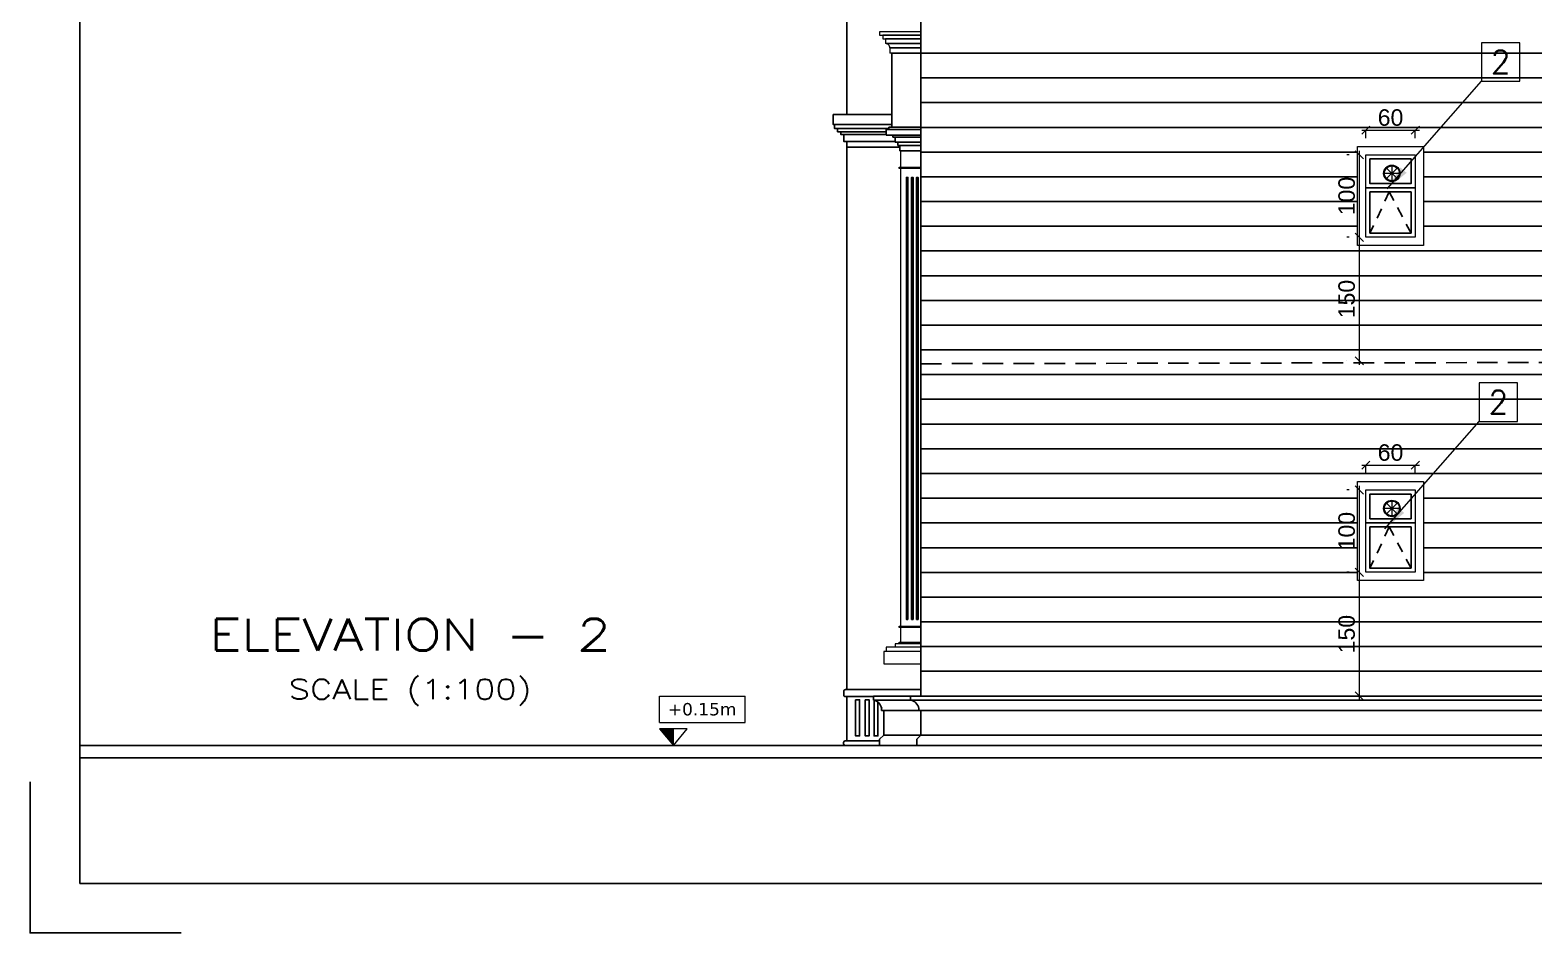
# Model space of a CAD drawing. Header units: millimetres. Extents: x -11627 to -10952, y 10244 to 10588.
# Drawn here: x -11123.91 to -11105.66, y 10390.22 to 10401.18 of the extents above; entities that cross this region are included whole.
import ezdxf
from ezdxf.enums import TextEntityAlignment as Align

# ---------------------------------------------------------------- set-up
doc = ezdxf.new("R2010")
doc.units = ezdxf.units.MM
doc.header["$PDMODE"] = 35
for name, pattern in [('DOT', [0.25, 0, -0.25]), ('HIDDEN', [0.375, 0.25, -0.125]), ('HIDDEN2', [0.1875, 0.125, -0.0625])]:
    doc.linetypes.add(name, pattern=pattern)
doc.layers.get('0').update_dxf_attribs({"lineweight": 5})
doc.layers.get('DEFPOINTS').update_dxf_attribs({"lineweight": 5})
for name, color, linetype in [('A-ELEV 01', 7, 'Continuous'), ('A-ELEV FAR', 8, 'Continuous'), ('A-ELEV MOULDING', 15, 'Continuous'), ('A-REFLECT UP', 8, 'HIDDEN'), ('A-ROAD', 43, 'Continuous'), ('A-ROOF 01', 36, 'Continuous'), ('elev - cornice', 46, 'Continuous'), ('glass', 128, 'Continuous'), ('INSERT TEXT', 1, 'Continuous')]:
    doc.layers.add(name, color=color, linetype=linetype)
for name, color, linetype, lineweight in [('A-GEN DIMS INTERNAL', 86, 'Continuous', 5), ('A-GEN-TEXT.', 3, 'Continuous', 13), ('A-LEVEL TAG', 23, 'Continuous', 9), ('A-TEXT', 3, 'Continuous', 13), ('BORDER A1', 7, 'Continuous', 100), ('ELEV-BLUE', 32, 'Continuous', 9), ('elev.', 42, 'Continuous', 5), ('Notes', 32, 'Continuous', 5), ('Title Block', 7, 'Continuous', 0)]:
    doc.layers.add(name, color=color, linetype=linetype, lineweight=lineweight)
doc.styles.add('Finish-Square', font='ROMANS.shx', dxfattribs={"height": 0.2})
doc.styles.add('frame', font='verdana.ttf', dxfattribs={"width": 5})
doc.styles.add('GROUND FLOOR XREF - option 3$0$STYLE1', font='arial.ttf', dxfattribs={"height": 0.2})
doc.styles.add('SIMPLEX', font='romans.shx', dxfattribs={"width": 0.75})
doc.styles.add('TEXTN', font='techl___.ttf', dxfattribs={"height": 0.15})
doc.styles.add('TEXTS', font='arial.ttf', dxfattribs={"width": 0.8})
doc.styles.add('Title-Big', font='ROMANS.shx', dxfattribs={"height": 0.5})
doc.styles.add('Title-Small', font='ROMANS.shx', dxfattribs={"height": 0.25})
doc.dimstyles.new('D100', dxfattribs={"dimtxt": 0.2, "dimasz": 0.1, "dimexe": 0.18, "dimexo": 0.0625, "dimgap": 0.1, "dimtad": 1, "dimzin": 0, "dimdsep": 46, "dimtxsty": 'SIMPLEX', "dimblk": 'DOT1', "dimcen": 0.1, "dimse1": 1, "dimse2": 1, "dimclrd": 256, "dimclre": 256, "dimclrt": 256, "dimadec": 0, "dimazin": 0, "dimtfac": 5, "dimtix": 1, "dimtmove": 2, "dimatfit": 3, "dimfxl": 1, "dimtolj": 1, "dimtzin": 0, "dimlwd": -1, "dimlwe": -1, "dimarcsym": 0})
doc.dimstyles.new('DIM 100', dxfattribs={"dimtxt": 0.2, "dimasz": 0.1, "dimexe": 0.15, "dimexo": 0.2, "dimgap": 0.05, "dimtad": 1, "dimdec": 0, "dimlfac": 100, "dimzin": 1, "dimdsep": 46, "dimtxsty": 'GROUND FLOOR XREF - option 3$0$STYLE1', "dimblk": 'OBLIQUE', "dimcen": 0.02, "dimdle": 0.05, "dimclrd": 256, "dimclre": 6, "dimclrt": 3, "dimadec": 1, "dimazin": 0, "dimtfac": 0.9, "dimtdec": 0, "dimtix": 1, "dimtofl": 0, "dimtmove": 2, "dimatfit": 3, "dimldrblk": 'ARCHTICK', "dimfxl": 1, "dimtolj": 1, "dimtzin": 12, "dimlwd": -1, "dimlwe": -1, "dimarcsym": 0})

# ---------------------------------------------------------------- blocks, each defined once
blk = doc.blocks.new('Title')
at = {"color": 4, "style": 'Title-Big'}
blk.add_attdef('DRAWNAME', text='', height=0.4, dxfattribs=at).set_placement((0, 0), align=Align.MIDDLE_CENTER)
at = {"color": 0, "style": 'Title-Small'}
blk.add_attdef('SCALE', text='', height=0.25, dxfattribs=at).set_placement((0, -0.688), align=Align.MIDDLE_CENTER)
blk = doc.blocks.new('TAG-ELE-LVL')
at = {"layer": 'A-LEVEL TAG'}
for p, q in [((-0.21, 0.35), (-0.21, 0.75)), ((-0.21, 0.75), (1.09, 0.75)), ((1.09, 0.35), (1.09, 0.75)), ((-0.21, 0.35), (1.09, 0.35)), ((0, 0), (0, 0.25))]:
    blk.add_line(p, q, dxfattribs=at)
blk.add_lwpolyline([(0, 0), (0.21, 0.25), (-0.21, 0.25)], close=True, dxfattribs=at)
at = {"layer": 'A-LEVEL TAG', "color": 251}
blk.add_solid([(-0.21, 0.25), (0, 0), (0, 0.25)], dxfattribs=at)
at = {"layer": 'A-LEVEL TAG', "color": 50, "style": 'TEXTS', "width": 0.75}
blk.add_attdef('FLOOR-NAME', text='', height=0.25, dxfattribs=at).set_placement((-0.21, 0.8), align=Align.BOTTOM_LEFT)
blk.add_attdef('LVL', text='', height=0.225, dxfattribs=at).set_placement((0.44, 0.55), align=Align.MIDDLE_CENTER)
at = {"layer": 'A-LEVEL TAG', "color": 50, "style": 'TEXTN', "width": 0.75}
blk.add_attdef('-', (0.361, 0.07), '', height=0.175, dxfattribs=at)
blk = doc.blocks.new('_Oblique')
at = {"color": 0, "linetype": 'ByBlock', "lineweight": -2}
blk.add_line((-0.5, -0.5), (0.5, 0.5), dxfattribs=at)
blk = doc.blocks.new('*D273')
at = {"layer": 'A-GEN DIMS INTERNAL', "color": 6, "linetype": 'DOT', "transparency": 16777216}
for p, q in [((-11107.696, 10399.866), (-11107.696, 10400.115)), ((-11107.096, 10399.866), (-11107.096, 10400.115))]:
    blk.add_line(p, q, dxfattribs=at)
at = {"layer": 'A-GEN DIMS INTERNAL', "transparency": 16777216}
blk.add_line((-11107.746, 10399.965), (-11107.046, 10399.965), dxfattribs=at)
at = {"layer": 'DEFPOINTS', "color": 0, "transparency": 16777216}
for p in [(-11107.096, 10399.965), (-11107.696, 10399.666, 0), (-11107.096, 10399.666, 0)]:
    blk.add_point(p, dxfattribs=at)
at = {"layer": 'A-GEN DIMS INTERNAL', "transparency": 16777216, "xscale": 0.1, "yscale": 0.1, "zscale": 0.1, "rotation": 180}
blk.add_blockref('_Oblique', (-11107.696, 10399.965), dxfattribs=at)
at = {"layer": 'A-GEN DIMS INTERNAL', "transparency": 16777216, "xscale": 0.1, "yscale": 0.1, "zscale": 0.1}
blk.add_blockref('_Oblique', (-11107.096, 10399.965), dxfattribs=at)
at = {"layer": 'A-GEN DIMS INTERNAL', "color": 3, "transparency": 16777216, "insert": (-11107.396, 10400.117), "char_height": 0.2, "attachment_point": 5, "style": 'GROUND FLOOR XREF - option 3$0$STYLE1'}
blk.add_mtext('\\A1;60', dxfattribs=at)
blk = doc.blocks.new('_ArchTick')
at = {"color": 0, "linetype": 'ByBlock', "const_width": 0.15}
blk.add_lwpolyline([(-0.5, -0.5), (0.5, 0.5)], dxfattribs=at)
blk = doc.blocks.new('*D274')
at = {"layer": 'A-GEN DIMS INTERNAL', "color": 6, "linetype": 'DOT', "transparency": 16777216}
for p, q in [((-11107.896, 10399.666), (-11107.926, 10399.666)), ((-11107.896, 10398.666), (-11107.926, 10398.666))]:
    blk.add_line(p, q, dxfattribs=at)
at = {"layer": 'A-GEN DIMS INTERNAL', "transparency": 16777216}
blk.add_line((-11107.776, 10399.716), (-11107.776, 10398.616), dxfattribs=at)
at = {"layer": 'DEFPOINTS', "color": 0, "transparency": 16777216}
for p in [(-11107.696, 10399.666), (-11107.776, 10398.666), (-11107.696, 10398.666)]:
    blk.add_point(p, dxfattribs=at)
at = {"layer": 'A-GEN DIMS INTERNAL', "transparency": 16777216, "xscale": 0.1, "yscale": 0.1, "zscale": 0.1}
for p, rotation in [((-11107.776, 10399.666), 90), ((-11107.776, 10398.666), 270)]:
    blk.add_blockref('_Oblique', p, dxfattribs=dict(at, rotation=rotation))
at = {"layer": 'A-GEN DIMS INTERNAL', "color": 3, "transparency": 16777216, "insert": (-11107.928, 10399.166), "char_height": 0.2, "attachment_point": 5, "rotation": 90, "style": 'GROUND FLOOR XREF - option 3$0$STYLE1'}
blk.add_mtext('\\A1;100', dxfattribs=at)
blk = doc.blocks.new('*D275')
at = {"layer": 'A-GEN DIMS INTERNAL', "transparency": 16777216}
blk.add_line((-11107.776, 10398.716), (-11107.776, 10397.116), dxfattribs=at)
at = {"layer": 'A-GEN DIMS INTERNAL', "color": 6, "linetype": 'DOT', "transparency": 16777216}
for p, q in [((-11107.896, 10398.666), (-11107.926, 10398.666)), ((-11107.926, 10397.166), (-11107.926, 10397.166))]:
    blk.add_line(p, q, dxfattribs=at)
at = {"layer": 'DEFPOINTS', "color": 0, "transparency": 16777216}
for p in [(-11107.696, 10398.666), (-11107.776, 10397.166), (-11107.726, 10397.166, 0)]:
    blk.add_point(p, dxfattribs=at)
at = {"layer": 'A-GEN DIMS INTERNAL', "transparency": 16777216, "xscale": 0.1, "yscale": 0.1, "zscale": 0.1}
for p, rotation in [((-11107.776, 10398.666), 90), ((-11107.776, 10397.166), 270)]:
    blk.add_blockref('_Oblique', p, dxfattribs=dict(at, rotation=rotation))
at = {"layer": 'A-GEN DIMS INTERNAL', "color": 3, "transparency": 16777216, "insert": (-11107.928, 10397.916), "char_height": 0.2, "attachment_point": 5, "rotation": 90, "style": 'GROUND FLOOR XREF - option 3$0$STYLE1'}
blk.add_mtext('\\A1;150', dxfattribs=at)
blk = doc.blocks.new('*D264')
at = {"layer": 'A-GEN DIMS INTERNAL', "color": 6, "linetype": 'DOT', "transparency": 16777216}
for p, q in [((-11107.696, 10395.8), (-11107.696, 10396.05)), ((-11107.096, 10395.8), (-11107.096, 10396.05))]:
    blk.add_line(p, q, dxfattribs=at)
at = {"layer": 'A-GEN DIMS INTERNAL', "transparency": 16777216}
blk.add_line((-11107.746, 10395.9), (-11107.046, 10395.9), dxfattribs=at)
at = {"layer": 'DEFPOINTS', "color": 0, "transparency": 16777216}
for p in [(-11107.096, 10395.9), (-11107.696, 10395.6, 0), (-11107.096, 10395.6, 0)]:
    blk.add_point(p, dxfattribs=at)
at = {"layer": 'A-GEN DIMS INTERNAL', "transparency": 16777216, "xscale": 0.1, "yscale": 0.1, "zscale": 0.1, "rotation": 180}
blk.add_blockref('_Oblique', (-11107.696, 10395.9), dxfattribs=at)
at = {"layer": 'A-GEN DIMS INTERNAL', "transparency": 16777216, "xscale": 0.1, "yscale": 0.1, "zscale": 0.1}
blk.add_blockref('_Oblique', (-11107.096, 10395.9), dxfattribs=at)
at = {"layer": 'A-GEN DIMS INTERNAL', "color": 3, "transparency": 16777216, "insert": (-11107.396, 10396.052), "char_height": 0.2, "attachment_point": 5, "style": 'GROUND FLOOR XREF - option 3$0$STYLE1'}
blk.add_mtext('\\A1;60', dxfattribs=at)
blk = doc.blocks.new('*D265')
at = {"layer": 'A-GEN DIMS INTERNAL', "color": 6, "linetype": 'DOT', "transparency": 16777216}
for p, q in [((-11107.896, 10395.6), (-11107.926, 10395.6)), ((-11107.896, 10394.6), (-11107.926, 10394.6))]:
    blk.add_line(p, q, dxfattribs=at)
at = {"layer": 'A-GEN DIMS INTERNAL', "transparency": 16777216}
blk.add_line((-11107.776, 10395.65), (-11107.776, 10394.55), dxfattribs=at)
at = {"layer": 'DEFPOINTS', "color": 0, "transparency": 16777216}
for p in [(-11107.696, 10395.6), (-11107.776, 10394.6), (-11107.696, 10394.6)]:
    blk.add_point(p, dxfattribs=at)
at = {"layer": 'A-GEN DIMS INTERNAL', "transparency": 16777216, "xscale": 0.1, "yscale": 0.1, "zscale": 0.1}
for p, rotation in [((-11107.776, 10395.6), 90), ((-11107.776, 10394.6), 270)]:
    blk.add_blockref('_Oblique', p, dxfattribs=dict(at, rotation=rotation))
at = {"layer": 'A-GEN DIMS INTERNAL', "color": 3, "transparency": 16777216, "insert": (-11107.928, 10395.1), "char_height": 0.2, "attachment_point": 5, "rotation": 90, "style": 'GROUND FLOOR XREF - option 3$0$STYLE1'}
blk.add_mtext('\\A1;100', dxfattribs=at)
blk = doc.blocks.new('*D266')
at = {"layer": 'A-GEN DIMS INTERNAL', "color": 6, "linetype": 'DOT', "transparency": 16777216}
for p, q in [((-11107.896, 10394.6), (-11107.926, 10394.6)), ((-11107.926, 10393.1), (-11107.926, 10393.1))]:
    blk.add_line(p, q, dxfattribs=at)
at = {"layer": 'A-GEN DIMS INTERNAL', "transparency": 16777216}
blk.add_line((-11107.776, 10394.65), (-11107.776, 10393.05), dxfattribs=at)
at = {"layer": 'DEFPOINTS', "color": 0, "transparency": 16777216}
for p in [(-11107.696, 10394.6), (-11107.776, 10393.1), (-11107.726, 10393.1, 0)]:
    blk.add_point(p, dxfattribs=at)
at = {"layer": 'A-GEN DIMS INTERNAL', "transparency": 16777216, "xscale": 0.1, "yscale": 0.1, "zscale": 0.1}
for p, rotation in [((-11107.776, 10394.6), 90), ((-11107.776, 10393.1), 270)]:
    blk.add_blockref('_Oblique', p, dxfattribs=dict(at, rotation=rotation))
at = {"layer": 'A-GEN DIMS INTERNAL', "color": 3, "transparency": 16777216, "insert": (-11107.928, 10393.85), "char_height": 0.2, "attachment_point": 5, "rotation": 90, "style": 'GROUND FLOOR XREF - option 3$0$STYLE1'}
blk.add_mtext('\\A1;150', dxfattribs=at)
blk = doc.blocks.new('Finish-Square')
at = {"color": 0}
blk.add_lwpolyline([(-0.15, -0.15), (0.15, -0.15), (0.15, 0.15), (-0.15, 0.15)], close=True, dxfattribs=at)
at = {"color": 0, "style": 'Finish-Square'}
blk.add_attdef('1', text='', height=0.18, dxfattribs=at).set_placement((0, 0), align=Align.MIDDLE_CENTER)
blk = doc.blocks.new('DOT1')
at = {"color": 0}
for p, q in [((0, -2), (0, 2)), ((-2, 0), (2, 0))]:
    blk.add_line(p, q, dxfattribs=at)
blk.add_circle((0, 0), 0.54, dxfattribs=at)
blk = doc.blocks.new('ADM FRAME-A2')
at = {"layer": 'BORDER A1', "lineweight": 25}
blk.add_lwpolyline([(-58.529, 2.457), (-11.557, 2.457), (-11.557, 40.943), (-58.529, 40.943)], close=True, dxfattribs=at)
blk.add_lwpolyline([(-57.297, 1.856), (-59.13, 1.856), (-59.13, 3.689)], dxfattribs=at)
blk = doc.blocks.new('2')
at = {"layer": 'INSERT TEXT', "color": 9}
for p, q in [((-11090.896, 10400.899, -0.002), (-11113.096, 10400.899, -0.006)), ((-11090.896, 10400.599, -0.002), (-11113.096, 10400.599, -0.006)), ((-11090.896, 10400.299, -0.002), (-11113.096, 10400.299, -0.006)), ((-11105.486, 10399.999, -0.005), (-11113.096, 10399.999, -0.006)), ((-11107.796, 10399.699, -0.005), (-11113.096, 10399.699, -0.006)), ((-11105.486, 10399.699, -0.005), (-11106.996, 10399.699, -0.005)), ((-11107.796, 10399.399, -0.005), (-11113.096, 10399.399, -0.006)), ((-11105.486, 10399.399, -0.005), (-11106.996, 10399.399, -0.005)), ((-11107.796, 10399.099, -0.005), (-11113.096, 10399.099, -0.006)), ((-11105.486, 10399.099, -0.005), (-11106.996, 10399.099, -0.005)), ((-11107.796, 10398.799, -0.005), (-11113.096, 10398.799, -0.006)), ((-11105.486, 10398.799, -0.005), (-11106.996, 10398.799, -0.005)), ((-11105.486, 10398.499, -0.005), (-11113.096, 10398.499, -0.006)), ((-11105.486, 10398.199, -0.005), (-11113.096, 10398.199, -0.006)), ((-11090.896, 10397.899, -0.002), (-11113.096, 10397.899, -0.006)), ((-11090.896, 10397.599, -0.002), (-11113.096, 10397.599, -0.006)), ((-11090.896, 10397.299, -0.002), (-11113.096, 10397.299, -0.006)), ((-11090.896, 10396.999, -0.002), (-11113.096, 10396.999, -0.006)), ((-11090.896, 10396.699, -0.002), (-11113.096, 10396.699, -0.006)), ((-11090.896, 10396.399, -0.002), (-11113.096, 10396.399, -0.006)), ((-11090.896, 10396.099, -0.002), (-11113.096, 10396.099, -0.006)), ((-11105.486, 10395.799, -0.005), (-11113.096, 10395.799, -0.006)), ((-11107.796, 10395.499, -0.005), (-11113.096, 10395.499, -0.006)), ((-11105.486, 10395.499, -0.005), (-11106.996, 10395.499, -0.005)), ((-11107.796, 10395.199, -0.005), (-11113.096, 10395.199, -0.006)), ((-11105.486, 10395.199, -0.005), (-11106.996, 10395.199, -0.005)), ((-11107.796, 10394.899, -0.005), (-11113.096, 10394.899, -0.006)), ((-11105.486, 10394.899, -0.005), (-11106.996, 10394.899, -0.005)), ((-11107.796, 10394.599, -0.005), (-11113.096, 10394.599, -0.006)), ((-11105.486, 10394.599, -0.005), (-11106.996, 10394.599, -0.005)), ((-11105.486, 10394.299, -0.005), (-11113.096, 10394.299, -0.006)), ((-11105.486, 10393.999, -0.005), (-11113.096, 10393.999, -0.006)), ((-11090.896, 10393.699, -0.002), (-11113.096, 10393.699, -0.006)), ((-11090.896, 10393.399, -0.002), (-11113.096, 10393.399, -0.006))]:
    blk.add_line(p, q, dxfattribs=at)

msp = doc.modelspace()

# ---------------------------------------------------------------- linework, layer by layer
at = {"layer": 'A-ELEV 01'}
msp.add_line((-11113.096, 10393.099, -0.006), (-11113.096, 10401.61, -0.006), dxfattribs=at)
at = {"layer": 'A-ELEV FAR'}
for p, q in [((-11113.996, 10400.157, -0.006), (-11113.996, 10402.105, -0.006)), ((-11113.447, 10400.157, -0.006), (-11114.161, 10400.157, -0.006)), ((-11114.142, 10400.034, -0.006), (-11113.447, 10400.034, -0.006)), ((-11114.107, 10399.985, -0.006), (-11113.485, 10399.985, -0.006)), ((-11114.067, 10399.946, -0.006), (-11113.517, 10399.946, -0.006)), ((-11114.032, 10399.913, -0.006), (-11113.517, 10399.913, -0.006)), ((-11113.996, 10399.828, -0.006), (-11113.409, 10399.828, -0.006)), ((-11113.996, 10393.177, -0.006), (-11113.996, 10399.757, -0.006)), ((-11113.349, 10399.757, -0.006), (-11113.996, 10399.757, -0.006)), ((-11113.996, 10392.555, -0.006), (-11113.996, 10393.093, -0.006))]:
    msp.add_line(p, q, dxfattribs=at)
at = {"layer": 'A-ELEV FAR', "color": 8, "linetype": 'HIDDEN2'}
for p, q in [((-11107.411, 10399.216, -0.006), (-11107.646, 10398.716, -0.007)), ((-11107.146, 10398.716, -0.007), (-11107.411, 10399.216, -0.006)), ((-11107.411, 10395.15), (-11107.646, 10394.65, -0.001)), ((-11107.146, 10394.65, -0.001), (-11107.411, 10395.15))]:
    msp.add_line(p, q, dxfattribs=at)
at = {"layer": 'A-ELEV FAR', "elevation": -0.006}
for points in [[(-11114.161, 10400.157), (-11114.161, 10400.034), (-11114.142, 10400.034), (-11114.142, 10399.985), (-11114.107, 10399.985), (-11114.107, 10399.946), (-11114.067, 10399.946), (-11114.067, 10399.913), (-11114.032, 10399.913), (-11114.032, 10399.828), (-11113.996, 10399.828), (-11113.996, 10399.757), (-11113.605, 10399.757)], [(-11113.617, 10393.024), (-11113.617, 10392.615), (-11113.664, 10392.615), (-11113.664, 10393.047)]]:
    msp.add_lwpolyline(points, dxfattribs=at)
for points in [[(-11113.672, 10393.093), (-11114.011, 10393.093, -0.414214), (-11114.032, 10393.113), (-11114.032, 10393.156, -0.414214), (-11114.011, 10393.177), (-11113.096, 10393.177)], [(-11113.595, 10392.555), (-11114.013, 10392.555, 0.414214), (-11114.034, 10392.534), (-11114.034, 10392.52, 0.414214), (-11114.013, 10392.499), (-11113.595, 10392.499)]]:
    msp.add_lwpolyline(points, format="xyb", dxfattribs=at)
for points in [[(-11113.887, 10393.054), (-11113.84, 10393.054), (-11113.84, 10392.615), (-11113.887, 10392.615)], [(-11113.771, 10393.054), (-11113.724, 10393.054), (-11113.724, 10392.615), (-11113.771, 10392.615)]]:
    msp.add_lwpolyline(points, close=True, dxfattribs=at)
at = {"layer": 'A-ELEV MOULDING'}
for p, q in [((-11113.447, 10400.9, -0.006), (-11113.447, 10400.003, 5.003)), ((-11113.517, 10399.973, 5.141), (-11113.517, 10399.903, 5.46)), ((-11113.517, 10399.973, 5.556), (-11113.096, 10399.973, 5.556)), ((-11113.485, 10400.003, 5.003), (-11113.485, 10399.973, 5.141)), ((-11113.096, 10400.003, 5.556), (-11113.485, 10400.003, 5.556)), ((-11113.517, 10399.903, 5.556), (-11113.096, 10399.903, 5.556)), ((-11113.437, 10399.903, 5.484), (-11113.437, 10399.882, 5.556)), ((-11113.437, 10399.903, 5.556), (-11113.437, 10399.882, 5.556)), ((-11113.377, 10399.82, 5.556), (-11113.377, 10399.777, 5.556)), ((-11113.096, 10399.777, 5.556), (-11113.349, 10399.777, 5.556)), ((-11077.705, 10392.499, -0.002), (-11123.305, 10392.499, -0.002))]:
    msp.add_line(p, q, dxfattribs=at)
for points, elevation in [([(-11113.447, 10400.9), (-11113.096, 10400.9)], -0.006), ([(-11113.437, 10399.882), (-11113.096, 10399.882)], 5.556), ([(-11113.409, 10399.882), (-11113.409, 10399.82), (-11113.096, 10399.82)], 5.556), ([(-11113.388, 10399.82), (-11113.096, 10399.82)], 5.556), ([(-11113.377, 10399.777), (-11113.349, 10399.777), (-11113.349, 10399.714)], 5.556), ([(-11113.096, 10399.714), (-11113.349, 10399.714)], 5.556)]:
    msp.add_lwpolyline(points, dxfattribs=dict(at, elevation=elevation))
at = {"layer": 'A-ELEV MOULDING', "elevation": -0.006}
for points in [[(-11113.253, 10394.028), (-11113.271, 10394.028), (-11113.271, 10399.392), (-11113.253, 10399.392)], [(-11113.19, 10394.028), (-11113.208, 10394.028), (-11113.208, 10399.392), (-11113.19, 10399.392)], [(-11113.129, 10394.028), (-11113.147, 10394.028), (-11113.147, 10399.392), (-11113.129, 10399.392)]]:
    msp.add_lwpolyline(points, close=True, dxfattribs=at)
at = {"layer": 'A-REFLECT UP'}
for p, q in [((-11113.096, 10397.131, -0.008), (-11083.851, 10397.189, -0.008)), ((-11113.096, 10393.099, -0.008), (-11083.858, 10393.099, -0.008))]:
    msp.add_line(p, q, dxfattribs=at)
at = {"layer": 'A-ROAD'}
msp.add_line((-11077.705, 10392.349, -0.002), (-11123.305, 10392.349, -0.002), dxfattribs=at)
at = {"layer": 'A-ROOF 01'}
for p, q in [((-11113.096, 10401.119, -0.006), (-11113.558, 10401.119, -0.006)), ((-11113.096, 10401.075, -0.006), (-11113.526, 10401.075, -0.006)), ((-11113.096, 10401.017, -0.006), (-11113.518, 10401.017, -0.006)), ((-11113.096, 10400.963, -0.006), (-11113.473, 10400.963, -0.006))]:
    msp.add_line(p, q, dxfattribs=at)
at = {"layer": 'elev - cornice', "ltscale": 2}
for p, q in [((-11113.672, 10393.099, -0.01), (-11090.771, 10393.099, -0.002)), ((-11113.672, 10393.049, -0.01), (-11113.672, 10393.099, -0.01)), ((-11113.672, 10393.049, -0.01), (-11090.771, 10393.049, -0.002)), ((-11113.221, 10393.049, 0), (-11113.221, 10393.099)), ((-11113.572, 10392.924, -0.01), (-11113.572, 10392.949, -0.01)), ((-11090.871, 10392.924, -0.002), (-11113.572, 10392.924, -0.01)), ((-11113.547, 10392.624, -0.016), (-11113.547, 10392.924, -0.01)), ((-11113.121, 10392.924, 0), (-11113.121, 10392.949, 0)), ((-11113.096, 10392.624, -0.006), (-11113.096, 10392.924, 0)), ((-11113.547, 10392.624, -0.016), (-11113.597, 10392.574, -0.016)), ((-11113.597, 10392.499, -0.016), (-11113.597, 10392.574, -0.016)), ((-11113.595, 10392.499, -0.016), (-11090.846, 10392.499, -0.008)), ((-11113.547, 10392.624, -0.016), (-11090.896, 10392.624, -0.008)), ((-11113.096, 10392.624, -0.006), (-11113.146, 10392.574, -0.006)), ((-11113.146, 10392.499, -0.006), (-11113.146, 10392.574, -0.006))]:
    msp.add_line(p, q, dxfattribs=at)
for centre in [(-11113.694, 10392.926, -0.01), (-11113.244, 10392.926, 0)]:
    msp.add_arc(centre, 0.125, 10.4969, 79.5031, dxfattribs=at)
at = {"layer": 'ELEV-BLUE'}
for p, q in [((-11113.596, 10401.16, -0.006), (-11113.596, 10401.119, -0.006)), ((-11113.096, 10401.16, -0.006), (-11113.596, 10401.16, -0.006)), ((-11113.596, 10401.119, -0.006), (-11113.558, 10401.119, -0.006)), ((-11113.558, 10401.119, -0.006), (-11113.558, 10401.075, -0.006)), ((-11113.558, 10401.075, -0.006), (-11113.526, 10401.075, -0.006)), ((-11113.526, 10401.075, -0.006), (-11113.526, 10401.017, -0.006)), ((-11113.473, 10400.963, -0.006), (-11113.473, 10400.9, -0.006)), ((-11113.096, 10400.9, -0.006), (-11113.473, 10400.9, -0.006)), ((-11113.096, 10393.64, -0.006), (-11113.547, 10393.64, -0.006)), ((-11113.547, 10393.64, -0.319), (-11113.547, 10393.49, -0.078)), ((-11113.096, 10393.69, -0.006), (-11113.517, 10393.69, -0.006)), ((-11113.517, 10393.69, -0.422), (-11113.517, 10393.64, -0.319)), ((-11113.409, 10393.734, -0.006), (-11113.409, 10393.691, -0.006)), ((-11113.547, 10393.49, -0.078), (-11113.096, 10393.49, -0.068))]:
    msp.add_line(p, q, dxfattribs=at)
for points, elevation in [([(-11113.338, 10399.517), (-11113.338, 10399.714), (-11113.096, 10399.714)], 5.556), ([(-11113.096, 10399.499), (-11113.36, 10399.499), (-11113.36, 10399.517), (-11113.096, 10399.517)], 0), ([(-11113.338, 10393.948), (-11113.338, 10399.499)], 5.556), ([(-11113.096, 10393.929), (-11113.36, 10393.929), (-11113.36, 10393.948), (-11113.096, 10393.948)], 0), ([(-11113.338, 10393.753), (-11113.338, 10393.929)], 5.556), ([(-11113.096, 10393.734), (-11113.409, 10393.734)], -0.006), ([(-11113.096, 10393.734), (-11113.36, 10393.734), (-11113.36, 10393.753), (-11113.096, 10393.753)], -0.006), ([(-11113.096, 10393.734), (-11113.338, 10393.734)], 5.556)]:
    msp.add_lwpolyline(points, dxfattribs=dict(at, elevation=elevation))
msp.add_arc((-11113.522, 10400.968, -0.006), 0.0488, 353.4775, 94.8836, dxfattribs=at)
at = {"layer": 'elev.'}
for p, q in [((-11107.29, 10399.441, -0.007), (-11107.47, 10399.441, -0.007)), ((-11107.444, 10399.377, -0.007), (-11107.316, 10399.504, -0.007)), ((-11107.316, 10399.377, -0.007), (-11107.444, 10399.504, -0.007)), ((-11107.38, 10399.531, -0.007), (-11107.38, 10399.351, -0.007)), ((-11107.444, 10395.311, -0.001), (-11107.316, 10395.439, -0.001)), ((-11107.316, 10395.311, -0.001), (-11107.444, 10395.439, -0.001)), ((-11107.38, 10395.465, -0.001), (-11107.38, 10395.285, -0.001)), ((-11107.29, 10395.375, -0.001), (-11107.47, 10395.375, -0.001))]:
    msp.add_line(p, q, dxfattribs=at)
at = {"layer": 'elev.', "elevation": -0.006}
for points in [[(-11106.996, 10398.566), (-11107.796, 10398.566), (-11107.796, 10399.766), (-11106.996, 10399.766)], [(-11107.096, 10398.666), (-11107.696, 10398.666), (-11107.696, 10399.666), (-11107.096, 10399.666)]]:
    msp.add_lwpolyline(points, close=True, dxfattribs=at)
at = {"layer": 'elev.'}
for points in [[(-11106.996, 10394.5), (-11107.796, 10394.5), (-11107.796, 10395.7), (-11106.996, 10395.7)], [(-11107.096, 10394.6), (-11107.696, 10394.6), (-11107.696, 10395.6), (-11107.096, 10395.6)]]:
    msp.add_lwpolyline(points, close=True, dxfattribs=at)
for centre, radius in [((-11107.38, 10399.441, -0.007), 0.1), ((-11107.38, 10399.441, -0.007), 0.09), ((-11107.38, 10395.375, -0.001), 0.1), ((-11107.38, 10395.375, -0.001), 0.09)]:
    msp.add_circle(centre, radius, dxfattribs=at)
at = {"layer": 'glass'}
for p, q in [((-11107.696, 10399.266, -0.007), (-11107.096, 10399.266, -0.007)), ((-11107.696, 10395.2, -0.001), (-11107.096, 10395.2, -0.001))]:
    msp.add_line(p, q, dxfattribs=at)
at = {"layer": 'glass', "elevation": -0.006}
for points in [[(-11107.146, 10399.616), (-11107.646, 10399.616), (-11107.646, 10399.316), (-11107.146, 10399.316)], [(-11107.146, 10398.716), (-11107.646, 10398.716), (-11107.646, 10399.216), (-11107.146, 10399.216)]]:
    msp.add_lwpolyline(points, close=True, dxfattribs=at)
at = {"layer": 'glass'}
for points in [[(-11107.146, 10395.55), (-11107.646, 10395.55), (-11107.646, 10395.25), (-11107.146, 10395.25)], [(-11107.146, 10394.65), (-11107.646, 10394.65), (-11107.646, 10395.15), (-11107.146, 10395.15)]]:
    msp.add_lwpolyline(points, close=True, dxfattribs=at)

# ---------------------------------------------------------------- block references
at = {"layer": 'A-LEVEL TAG'}
ref = msp.add_blockref('TAG-ELE-LVL', (-11116.098, 10392.499, -0.008), dxfattribs=dict(at, xscale=0.8, yscale=0.8))
ref.add_attrib('LVL', '+0.15m', dxfattribs={"layer": 'A-GEN-TEXT.', "height": 0.1503, "style": 'frame'}).set_placement((-11115.75, 10392.939, -0.008), align=Align.MIDDLE_CENTER)
at = {"layer": 'A-TEXT', "linetype": 'ByBlock'}
ref = msp.add_blockref('Title', (-11119.294, 10393.842, -0.002), dxfattribs=dict(at, xscale=-1.5, yscale=1.2))
ref.add_attrib('DRAWNAME', 'ELEVATION - 2', dxfattribs={"layer": '0', "color": 4, "height": 0.384, "style": 'Title-Big', "width": 1.25}).set_placement((-11119.294, 10393.842, -0.002), align=Align.MIDDLE_CENTER)
ref.add_attrib('SCALE', 'SCALE (1:100)', dxfattribs={"layer": '0', "color": 0, "height": 0.24, "style": 'Title-Small', "width": 1.25}).set_placement((-11119.294, 10393.181, -0.002), align=Align.MIDDLE_CENTER)
at = {"layer": 'INSERT TEXT', "color": 242, "true_color": 0xcd2027}
msp.add_blockref('2', (0, 0), dxfattribs=at)
at = {"layer": 'Notes', "xscale": 1.559999999999999, "yscale": 1.559999999999999, "zscale": 1.559999999999999}
for p in [(-11106.06, 10400.792, -0.007), (-11106.088, 10396.665, -0.007)]:
    msp.add_blockref('Finish-Square', p, dxfattribs=at).add_auto_attribs({'1': '2'})
at = {"layer": 'Title Block'}
msp.add_blockref('ADM FRAME-A2', (-11064.775, 10388.369), dxfattribs=at)

# ---------------------------------------------------------------- dimensions: what is measured, and where the dimension line sits
at = {"layer": 'A-GEN DIMS INTERNAL'}
for base, p1, p2, angle, picture, middle in [((-11107.096, 10399.965, -0.007), (-11107.696, 10399.666, -0.007), (-11107.096, 10399.666, -0.007), 180, '*D273', (-11107.396, 10400.117, -0.007)), ((-11107.776, 10398.666, -0.006), (-11107.696, 10399.666, -0.006), (-11107.696, 10398.666, -0.006), 90, '*D274', (-11107.928, 10399.166, -0.006)), ((-11107.776, 10397.166, -0.006), (-11107.696, 10398.666, -0.006), (-11107.726, 10397.166, -0.006), 90, '*D275', (-11107.928, 10397.916, -0.006)), ((-11107.096, 10395.9, -0.001), (-11107.696, 10395.6, -0.001), (-11107.096, 10395.6, -0.001), 180, '*D264', (-11107.396, 10396.052, -0.001)), ((-11107.776, 10394.6), (-11107.696, 10395.6), (-11107.696, 10394.6), 90, '*D265', (-11107.928, 10395.1)), ((-11107.776, 10393.1), (-11107.696, 10394.6), (-11107.726, 10393.1, 0), 90, '*D266', (-11107.928, 10393.85))]:
    dim = msp.add_linear_dim(base=base, p1=p1, p2=p2, angle=angle, dimstyle='DIM 100', dxfattribs=at)
    dim.commit()
    dim.dimension.update_dxf_attribs({"geometry": picture, "text_midpoint": middle})

# ---------------------------------------------------------------- leaders
at = {"layer": 'Notes'}
for points in [[(-11107.436, 10399.254, -0.007), (-11106.294, 10400.558, -0.007)], [(-11107.465, 10395.127, -0.007), (-11106.322, 10396.431, -0.007)]]:
    msp.add_leader(points, dimstyle='D100', override={"dimasz": 0.3, "dimfxl": 0, "dimfxlon": 1, "dimarcsym": 1}, dxfattribs=at)

doc.saveas('drawing.dxf')
